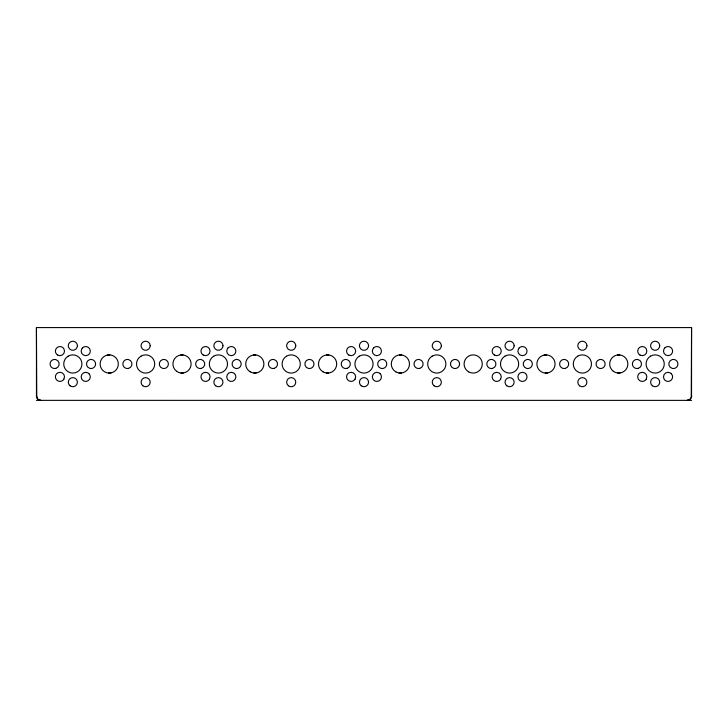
<?xml version="1.0" encoding="UTF-8"?>
<svg xmlns="http://www.w3.org/2000/svg" width="728" height="728" viewBox="0 0 728 728"><rect width="100%" height="100%" fill="white"/><g stroke="black" fill="none" stroke-linecap="round" stroke-linejoin="round"><path stroke-width="1.09" d="M688.761 400.054L687.014 400.373L689.953 399.645L691.545 397.06L691.564 327.582L36.436 327.582L36.764 397.579M691.564 327.582L691.236 397.579M36.436 395.823L37.583 399.226L40.986 400.373L36.436 400.373M691.545 397.06L691.564 395.823M690.972 398.116L689.298 399.79M107.435 355.064L109.801 354.9A9.1 9.1 0 0 1 110.838 372.936L108.463 373.045M111.02 372.9L108.654 373.064A9.1 9.1 0 0 1 107.617 355.027L109.992 354.909M544.18 355.064L546.555 354.9A9.1 9.1 0 0 1 547.583 372.936L545.208 373.045M547.775 372.9L545.399 373.064A9.1 9.1 0 0 1 544.371 355.027L546.737 354.909M253.435 354.982L255.81 354.936M253.817 373.027L256.183 372.973M180.717 354.973L183.092 354.946M617.462 354.973L619.837 354.946M180.944 373.018L183.32 372.982M617.699 373.018L620.074 372.982M39.749 400.355L691.564 400.373M326.517 354.946L328.892 354.973M326.308 372.991L328.683 373.018M399.363 354.936L401.738 354.982M399.044 372.982L401.419 373.018M40.386 400.345L39.23 400.054M38.693 399.79L37.019 398.116M36.436 327.582L36.464 397.06M77.377 345.782L77.223 346.956A4.55 4.55 0 0 1 68.441 346.956L68.277 345.782A4.55 4.55 0 0 1 72.827 341.232A4.55 4.55 0 0 1 77.377 345.782M150.168 345.782L150.013 346.956A4.55 4.55 0 0 1 141.232 346.956L141.077 345.782A4.55 4.55 0 0 1 145.627 341.232A4.55 4.55 0 0 1 150.168 345.782M222.968 345.782L222.804 346.956A4.55 4.55 0 0 1 214.023 346.956L213.868 345.782A4.55 4.55 0 0 1 218.418 341.232A4.55 4.55 0 0 1 222.968 345.782M295.759 345.782L295.604 346.956A4.55 4.55 0 0 1 286.814 346.956L286.659 345.782A4.55 4.55 0 0 1 291.209 341.232A4.55 4.55 0 0 1 295.759 345.782M368.55 345.782L368.395 346.956A4.55 4.55 0 0 1 359.605 346.956L359.45 345.782A4.55 4.55 0 0 1 364 341.232A4.55 4.55 0 0 1 368.55 345.782M441.341 345.782L441.186 346.956A4.55 4.55 0 0 1 432.396 346.956L432.241 345.782A4.55 4.55 0 0 1 436.791 341.232A4.55 4.55 0 0 1 441.341 345.782M514.132 345.782L513.977 346.956A4.55 4.55 0 0 1 505.187 346.956L505.032 345.782A4.55 4.55 0 0 1 509.582 341.232A4.55 4.55 0 0 1 514.132 345.782M586.923 345.782L586.768 346.956A4.55 4.55 0 0 1 577.977 346.956L577.823 345.782A4.55 4.55 0 0 1 582.373 341.232A4.55 4.55 0 0 1 586.923 345.782M659.714 345.782L659.559 346.956A4.55 4.55 0 0 1 650.768 346.956L650.614 345.782A4.55 4.55 0 0 1 655.164 341.232A4.55 4.55 0 0 1 659.714 345.782M82.482 347.893L81.763 348.839A4.55 4.55 0 0 0 87.97 355.055L88.916 354.327A4.55 4.55 0 0 0 88.916 347.893A4.55 4.55 0 0 0 82.482 347.893M63.9 379.124L63.181 380.061A4.55 4.55 0 0 1 56.748 380.061A4.55 4.55 0 0 1 56.748 373.628L57.685 372.909A4.55 4.55 0 0 1 63.9 379.124M228.064 347.893L227.345 348.839A4.55 4.55 0 0 0 233.561 355.055L234.498 354.327A4.55 4.55 0 0 0 234.498 347.893A4.55 4.55 0 0 0 228.064 347.893M209.482 379.124L208.763 380.061A4.55 4.55 0 0 1 202.329 380.061A4.55 4.55 0 0 1 202.329 373.628L203.276 372.909A4.55 4.55 0 0 1 209.482 379.124M373.646 347.893L372.927 348.839A4.55 4.55 0 0 0 379.142 355.055L380.08 354.327A4.55 4.55 0 0 0 380.08 347.893A4.55 4.55 0 0 0 373.646 347.893M355.073 379.124L354.345 380.061A4.55 4.55 0 0 1 347.911 380.061A4.55 4.55 0 0 1 347.911 373.628L348.858 372.909A4.55 4.55 0 0 1 355.073 379.124M519.228 347.893L518.509 348.839A4.55 4.55 0 0 0 524.724 355.055L525.662 354.327A4.55 4.55 0 0 0 525.662 347.893A4.55 4.55 0 0 0 519.228 347.893M500.655 379.124L499.927 380.061A4.55 4.55 0 0 1 493.493 380.061A4.55 4.55 0 0 1 493.493 373.628L494.439 372.909A4.55 4.55 0 0 1 500.655 379.124M664.819 347.893L664.091 348.839A4.55 4.55 0 0 0 670.306 355.055L671.252 354.327A4.55 4.55 0 0 0 671.252 347.893A4.55 4.55 0 0 0 664.819 347.893M646.236 379.124L645.518 380.061A4.55 4.55 0 0 1 639.075 380.061A4.55 4.55 0 0 1 639.075 373.628L640.021 372.909A4.55 4.55 0 0 1 646.236 379.124M68.168 356.165L66.303 357.639A9.1 9.1 0 0 0 65.02 368.641L66.494 370.507A9.1 9.1 0 0 0 77.496 371.799L79.352 370.325A9.1 9.1 0 0 0 80.644 359.323L79.17 357.457A9.1 9.1 0 0 0 68.168 356.165M140.959 356.165L139.094 357.639A9.1 9.1 0 0 0 137.81 368.641L139.285 370.507A9.1 9.1 0 0 0 150.287 371.799L152.152 370.325A9.1 9.1 0 0 0 153.435 359.323L151.961 357.457A9.1 9.1 0 0 0 140.959 356.165M213.75 356.165L211.893 357.639A9.1 9.1 0 0 0 210.601 368.641L212.076 370.507A9.1 9.1 0 0 0 223.077 371.799L224.943 370.325A9.1 9.1 0 0 0 226.226 359.323L224.752 357.457A9.1 9.1 0 0 0 213.75 356.165M286.541 356.165L284.684 357.639A9.1 9.1 0 0 0 283.392 368.641L284.866 370.507A9.1 9.1 0 0 0 295.868 371.799L297.734 370.325A9.1 9.1 0 0 0 299.017 359.323L297.552 357.457A9.1 9.1 0 0 0 286.541 356.165M359.341 356.165L357.475 357.639A9.1 9.1 0 0 0 356.183 368.641L357.657 370.507A9.1 9.1 0 0 0 368.659 371.799L370.525 370.325A9.1 9.1 0 0 0 371.808 359.323L370.343 357.457A9.1 9.1 0 0 0 359.341 356.165M432.132 356.165L430.266 357.639A9.1 9.1 0 0 0 428.974 368.641L430.448 370.507A9.1 9.1 0 0 0 441.45 371.799L443.316 370.325A9.1 9.1 0 0 0 444.608 359.323L443.134 357.457A9.1 9.1 0 0 0 432.132 356.165M504.923 356.165L503.057 357.639A9.1 9.1 0 0 0 501.765 368.641L503.239 370.507A9.1 9.1 0 0 0 514.241 371.799L516.106 370.325A9.1 9.1 0 0 0 517.399 359.323L515.925 357.457A9.1 9.1 0 0 0 504.923 356.165M577.714 356.165L575.848 357.639A9.1 9.1 0 0 0 574.556 368.641L576.03 370.507A9.1 9.1 0 0 0 587.032 371.799L588.897 370.325A9.1 9.1 0 0 0 590.19 359.323L588.715 357.457A9.1 9.1 0 0 0 577.714 356.165M650.504 356.165L648.639 357.639A9.1 9.1 0 0 0 647.347 368.641L648.821 370.507A9.1 9.1 0 0 0 659.823 371.799L661.688 370.325A9.1 9.1 0 0 0 662.981 359.323L661.506 357.457A9.1 9.1 0 0 0 650.504 356.165M91.027 359.432L89.853 359.587A4.55 4.55 0 0 0 89.853 368.377L91.027 368.532A4.55 4.55 0 0 0 95.577 363.982A4.55 4.55 0 0 0 91.027 359.432M55.81 368.377L54.636 368.532A4.55 4.55 0 0 1 50.086 363.982A4.55 4.55 0 0 1 54.636 359.432L55.81 359.587A4.55 4.55 0 0 1 55.81 368.377M163.818 359.432L162.644 359.587A4.55 4.55 0 0 0 162.644 368.377L163.818 368.532A4.55 4.55 0 0 0 168.368 363.982A4.55 4.55 0 0 0 163.818 359.432M128.601 368.377L127.427 368.532A4.55 4.55 0 0 1 122.877 363.982A4.55 4.55 0 0 1 127.427 359.432L128.601 359.587A4.55 4.55 0 0 1 128.601 368.377M236.609 359.432L235.435 359.587A4.55 4.55 0 0 0 235.435 368.377L236.609 368.532A4.55 4.55 0 0 0 241.159 363.982A4.55 4.55 0 0 0 236.609 359.432M201.392 368.377L200.218 368.532A4.55 4.55 0 0 1 195.668 363.982A4.55 4.55 0 0 1 200.218 359.432L201.392 359.587A4.55 4.55 0 0 1 201.392 368.377M309.4 359.432L308.226 359.587A4.55 4.55 0 0 0 308.226 368.377L309.4 368.532A4.55 4.55 0 0 0 313.95 363.982A4.55 4.55 0 0 0 309.4 359.432M274.183 368.377L273.009 368.532A4.55 4.55 0 0 1 268.459 363.982A4.55 4.55 0 0 1 273.009 359.432L274.183 359.587A4.55 4.55 0 0 1 274.183 368.377M382.2 359.432L381.017 359.587A4.55 4.55 0 0 0 381.017 368.377L382.2 368.532A4.55 4.55 0 0 0 386.741 363.982A4.55 4.55 0 0 0 382.2 359.432M346.974 368.377L345.8 368.532A4.55 4.55 0 0 1 341.25 363.982A4.55 4.55 0 0 1 345.8 359.432L346.974 359.587A4.55 4.55 0 0 1 346.974 368.377M454.991 359.432L453.808 359.587A4.55 4.55 0 0 0 453.808 368.377L454.991 368.532A4.55 4.55 0 0 0 459.541 363.982A4.55 4.55 0 0 0 454.991 359.432M419.765 368.377L418.591 368.532A4.55 4.55 0 0 1 414.041 363.982A4.55 4.55 0 0 1 418.591 359.432L419.765 359.587A4.55 4.55 0 0 1 419.765 368.377M527.782 359.432L526.599 359.587A4.55 4.55 0 0 0 526.599 368.377L527.782 368.532A4.55 4.55 0 0 0 532.332 363.982A4.55 4.55 0 0 0 527.782 359.432M492.565 368.377L491.382 368.532A4.55 4.55 0 0 1 486.832 363.982A4.55 4.55 0 0 1 491.382 359.432L492.565 359.587A4.55 4.55 0 0 1 492.565 368.377M600.573 359.432L599.39 359.587A4.55 4.55 0 0 0 599.39 368.377L600.573 368.532A4.55 4.55 0 0 0 605.123 363.982A4.55 4.55 0 0 0 600.573 359.432M565.356 368.377L564.173 368.532A4.55 4.55 0 0 1 559.623 363.982A4.55 4.55 0 0 1 564.173 359.432L565.356 359.587A4.55 4.55 0 0 1 565.356 368.377M673.364 359.432L672.181 359.587A4.55 4.55 0 0 0 672.181 368.377L673.364 368.532A4.55 4.55 0 0 0 677.914 363.982A4.55 4.55 0 0 0 673.364 359.432M638.147 368.377L636.964 368.532A4.55 4.55 0 0 1 632.414 363.982A4.55 4.55 0 0 1 636.964 359.432L638.147 359.587A4.55 4.55 0 0 1 638.147 368.377M671.252 373.628L670.306 372.909A4.55 4.55 0 0 0 664.091 379.124L664.819 380.061A4.55 4.55 0 0 0 671.252 380.061A4.55 4.55 0 0 0 671.252 373.628M640.021 355.055L639.075 354.327A4.55 4.55 0 0 1 639.075 347.893A4.55 4.55 0 0 1 645.518 347.893L646.236 348.839A4.55 4.55 0 0 1 640.021 355.055M525.662 373.628L524.724 372.909A4.55 4.55 0 0 0 518.509 379.124L519.228 380.061A4.55 4.55 0 0 0 525.662 380.061A4.55 4.55 0 0 0 525.662 373.628M494.439 355.055L493.493 354.327A4.55 4.55 0 0 1 493.493 347.893A4.55 4.55 0 0 1 499.927 347.893L500.655 348.839A4.55 4.55 0 0 1 494.439 355.055M380.08 373.628L379.142 372.909A4.55 4.55 0 0 0 372.927 379.124L373.646 380.061A4.55 4.55 0 0 0 380.08 380.061A4.55 4.55 0 0 0 380.08 373.628M348.858 355.055L347.911 354.327A4.55 4.55 0 0 1 347.911 347.893A4.55 4.55 0 0 1 354.345 347.893L355.073 348.839A4.55 4.55 0 0 1 348.858 355.055M234.498 373.628L233.561 372.909A4.55 4.55 0 0 0 227.345 379.124L228.064 380.061A4.55 4.55 0 0 0 234.498 380.061A4.55 4.55 0 0 0 234.498 373.628M203.276 355.055L202.329 354.327A4.55 4.55 0 0 1 202.329 347.893A4.55 4.55 0 0 1 208.763 347.893L209.482 348.839A4.55 4.55 0 0 1 203.276 355.055M88.916 373.628L87.97 372.909A4.55 4.55 0 0 0 81.763 379.124L82.482 380.061A4.55 4.55 0 0 0 88.916 380.061A4.55 4.55 0 0 0 88.916 373.628M57.685 355.055L56.748 354.327A4.55 4.55 0 0 1 56.748 347.893A4.55 4.55 0 0 1 63.181 347.893L63.9 348.839A4.55 4.55 0 0 1 57.685 355.055M468.632 371.862A9.1 9.1 0 0 0 482.282 363.982A9.1 9.1 0 0 0 468.632 356.101A9.1 9.1 0 0 0 468.632 371.862M395.841 371.862A9.1 9.1 0 0 0 409.491 363.982A9.1 9.1 0 0 0 395.841 356.101A9.1 9.1 0 0 0 395.841 371.862M323.05 371.862A9.1 9.1 0 0 0 336.7 363.982A9.1 9.1 0 0 0 323.05 356.101A9.1 9.1 0 0 0 323.05 371.862M361.252 385.804A4.55 4.55 0 0 0 368.514 382.737A4.55 4.55 0 0 0 362.226 377.987A4.55 4.55 0 0 0 361.252 385.804M250.259 371.862A9.1 9.1 0 0 0 263.909 363.982A9.1 9.1 0 0 0 250.259 356.101A9.1 9.1 0 0 0 250.259 371.862M288.461 385.804A4.55 4.55 0 0 0 295.723 382.737A4.55 4.55 0 0 0 289.435 377.987A4.55 4.55 0 0 0 288.461 385.804M176.576 371.271A9.1 9.1 0 0 0 191.054 365.046A9.1 9.1 0 0 0 178.424 355.619A9.1 9.1 0 0 0 176.576 371.271M70.088 385.804A4.55 4.55 0 0 0 77.35 382.737A4.55 4.55 0 0 0 71.062 377.987A4.55 4.55 0 0 0 70.088 385.804M506.834 385.804A4.55 4.55 0 0 0 514.095 382.737A4.55 4.55 0 0 0 507.807 377.987A4.55 4.55 0 0 0 506.834 385.804M613.322 371.271A9.1 9.1 0 0 0 627.8 365.046A9.1 9.1 0 0 0 615.178 355.619A9.1 9.1 0 0 0 613.322 371.271M579.634 385.804A4.55 4.55 0 0 0 586.886 382.737A4.55 4.55 0 0 0 580.598 377.987A4.55 4.55 0 0 0 579.634 385.804M142.879 385.804A4.55 4.55 0 0 0 150.141 382.737A4.55 4.55 0 0 0 143.853 377.987A4.55 4.55 0 0 0 142.879 385.804M215.67 385.804A4.55 4.55 0 0 0 222.932 382.737A4.55 4.55 0 0 0 216.644 377.987A4.55 4.55 0 0 0 215.67 385.804M652.425 385.804A4.55 4.55 0 0 0 659.677 382.737A4.55 4.55 0 0 0 653.389 377.987A4.55 4.55 0 0 0 652.425 385.804M434.043 385.804A4.55 4.55 0 0 0 441.305 382.737A4.55 4.55 0 0 0 435.016 377.987A4.55 4.55 0 0 0 434.043 385.804"/></g></svg>
